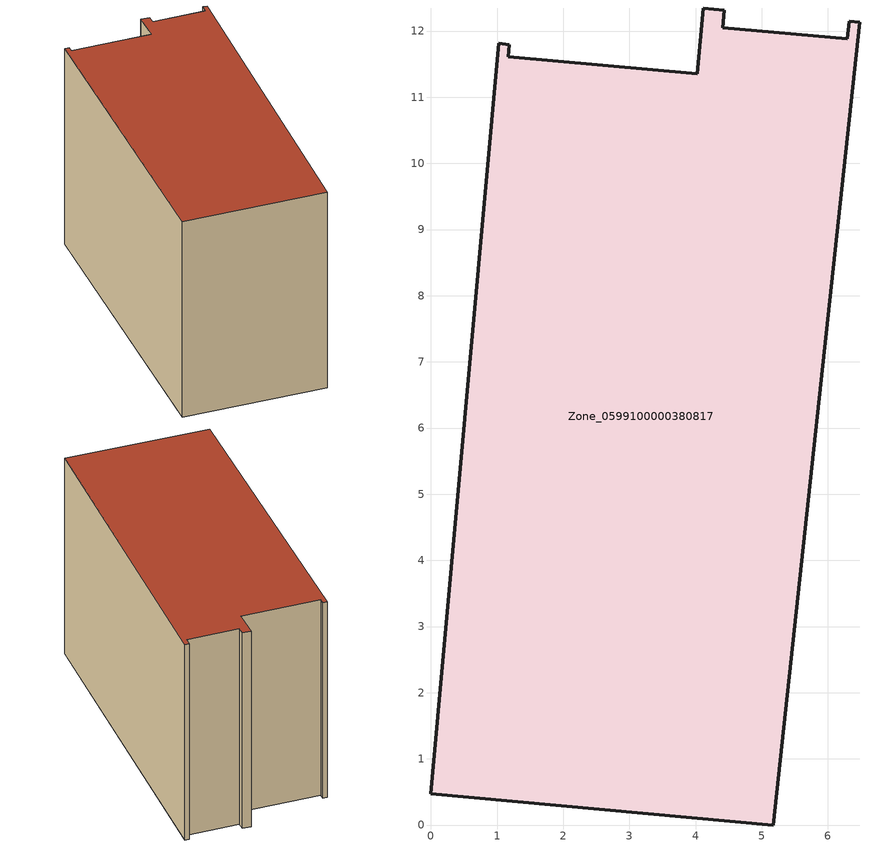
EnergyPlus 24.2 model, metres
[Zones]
Zone_0599100000380817
 floor ground (C_G): 5.17,0 0,0.47 1.03,11.82 1.19,11.79 1.17,11.62 4.03,11.36 4.12,12.35 4.43,12.32 4.41,12.05 6.29,11.88 6.32,12.15 6.48,12.14 z0
 wall outside (C_F): 6.32,12.15 6.29,11.88 4.41,12.05 4.43,12.32 4.12,12.35 4.03,11.36 1.17,11.62 1.19,11.79 1.03,11.82 0,0.47 5.17,0 6.48,12.14 6.32,12.15 z0:7.83
 roof outside (C_R): 1.17,11.62 1.19,11.79 1.03,11.82 0,0.47 5.17,0 6.48,12.14 6.32,12.15 6.29,11.88 4.41,12.05 4.43,12.32 4.12,12.35 4.03,11.36 z7.83
[BUILDING]
Pand.0599100000380817: North Axis=0; Terrain=City; Loads Convergence Tolerance Value=0.04; Temperature Convergence Tolerance Value=0.4; Solar Distribution=FullExterior; Maximum Number of Warmup Days=25; Minimum Number of Warmup Days=1
[Site:Location]
Rotterdam.The.Hague.AP_ZH_NLD Design_Conditions: Latitude=51.96; Longitude=4.45; Time Zone=1; Elevation=-4.5
[SITE:GROUNDTEMPERATURE:BUILDINGSURFACE]
18, 18, 18, 18, 18, 18, 18, 18, 18, 18, 18, 18
[MATERIAL] Thermal Absorptance=0.9; Solar Absorptance=0.7; Visible Absorptance=0.7
Name | Roughness | Thickness | Conductivity | Density | Specific Heat
G.TI.1992-2005 | MediumSmooth | 0.15 | 0.06 | 540 | 1210
F.TI.1992-2005 | Rough | 0.3 | 0.12 | 1920 | 840
R.TI.1992-2005 | MediumRough | 0.2 | 0.08 | 1500 | 1000
[CONSTRUCTION]
C_G: G.TI.1992-2005
C_F: F.TI.1992-2005
C_R: R.TI.1992-2005
[ZONE]
Zone_0599100000380817: Type=1; Multiplier=1; Ceiling Height=Autocalculate; Volume=Autocalculate; Floor Area=autocalculate; Part of Total Floor Area=Yes
[ZONEINFILTRATION:DESIGNFLOWRATE]
Infil_Zone_0599100000380817: Zone or ZoneList or Space or SpaceList=Zone_0599100000380817; Schedule=AlwaysOn; Design Flow Rate Calculation Method=Flow/Area; Flow Rate per Floor Area=0.0015; Constant Term Coefficient=1; Temperature Term Coefficient=0; Velocity Term Coefficient=0; Velocity Squared Term Coefficient=0
[HVACTEMPLATE:ZONE:IDEALLOADSAIRSYSTEM]
Zone_0599100000380817: Maximum Heating Supply Air Temperature=50; Minimum Cooling Supply Air Temperature=13; Maximum Heating Supply Air Humidity Ratio=0.0156; Minimum Cooling Supply Air Humidity Ratio=0.0077; Heating Limit=NoLimit; Cooling Limit=NoLimit; Dehumidification Control Type=ConstantSensibleHeatRatio; Cooling Sensible Heat Ratio=0.7; Dehumidification Setpoint=60; Humidification Control Type=None; Humidification Setpoint=30; Outdoor Air Method=None; Outdoor Air Flow Rate per Person=0.00944; Outdoor Air Flow Rate per Zone Floor Area=0; Outdoor Air Flow Rate per Zone=0; Demand Controlled Ventilation Type=None; Outdoor Air Economizer Type=NoEconomizer; Heat Recovery Type=None; Sensible Heat Recovery Effectiveness=0.7; Latent Heat Recovery Effectiveness=0.65
[ZONECONTROL:THERMOSTAT]
ThermostatControl_Zone_0599100000380817: Zone or ZoneList=Zone_0599100000380817; Control Type Schedule=DualSetpointControlType; Control 1=Thermostat_Zone_0599100000380817; Temperature Difference Between Cutout And Setpoint=0
[THERMOSTATSETPOINT:DUALSETPOINT]
Thermostat_Zone_0599100000380817: Heating Setpoint Temperature Schedule=HeatingSetpoint_Zone_0599100000380817; Cooling Setpoint Temperature Schedule=CoolingSetpoint_Zone_0599100000380817
[SCHEDULE:COMPACT]
HeatingSetpoint_Zone_0599100000380817: Through: 12/31, For: AllDays, Until: 24:00, 21
CoolingSetpoint_Zone_0599100000380817: Through: 12/31, For: AllDays, Until: 24:00, 24
DualSetpointControlType: Through: 12/31, For: AllDays, Until: 24:00, 4
AlwaysOn: Through: 12/31, For: AllDays, Until: 24:00, 1
